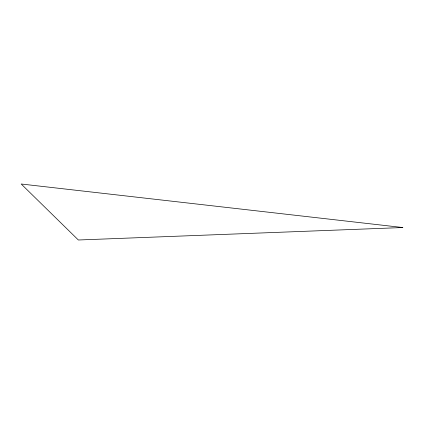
<?xml version="1.0" encoding="UTF-8"?>
<svg xmlns="http://www.w3.org/2000/svg" width="424" height="424" viewBox="0 0 424 424"><rect width="100%" height="100%" fill="white"/><g stroke="black" fill="none" stroke-linecap="round" stroke-linejoin="round"><path stroke-width="0.64" d="M402.8 227.534L78.361 239.995L21.2 184.005L402.8 227.534"/></g></svg>
